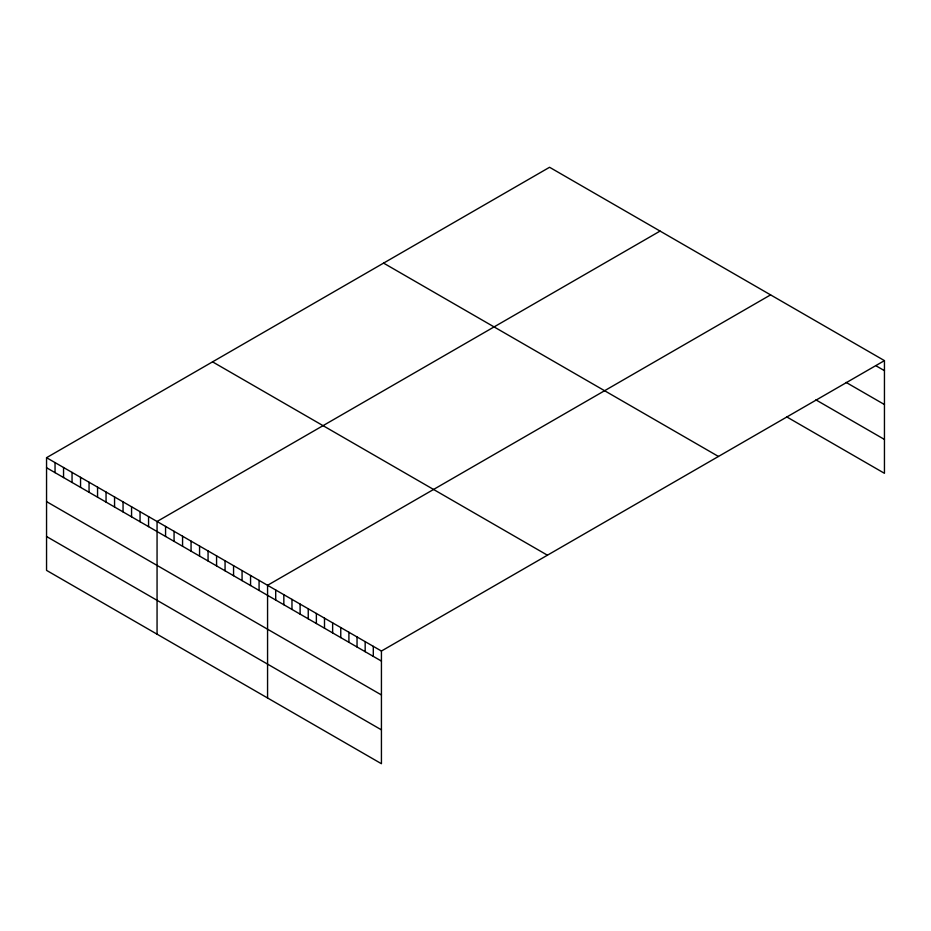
<?xml version="1.0" encoding="UTF-8"?>
<svg xmlns="http://www.w3.org/2000/svg" width="931" height="931" viewBox="0 0 931 931"><rect width="100%" height="100%" fill="white"/><g stroke="black" fill="none" stroke-linecap="round" stroke-linejoin="round"><path stroke-width="1.4" d="M884.45 360.623L381.431 651.037L381.431 763.723L46.55 570.377L46.55 457.691L549.569 167.277L884.45 360.623L884.45 473.309L786.858 416.96M660.079 231.074L157.06 521.488L157.06 634.186M770.589 294.883L267.569 585.296L267.569 697.982M876.315 365.976L884.45 370.666M846.104 382.408L884.45 404.543M815.905 399.865L884.45 439.444M383.572 263.112L718.453 456.458M212.547 361.856L547.428 555.202M46.55 457.691L381.431 651.037M46.55 467.734L381.431 661.08M46.55 501.611L381.431 694.957M46.55 536.512L381.431 729.857M373.296 646.335L373.296 656.39M365.173 641.645L365.173 651.688M357.039 636.944L357.039 646.998M348.904 632.254L348.904 642.297M340.769 627.552L340.769 637.607M332.635 622.862L332.635 632.905M324.5 618.161L324.5 628.216M316.365 613.471L316.365 623.514M308.242 608.769L308.242 618.824M300.108 604.079L300.108 614.134M291.973 599.378L291.973 609.433M283.839 594.688L283.839 604.743M275.704 589.986L275.704 600.041M259.074 580.385L259.074 590.44M250.567 575.474L250.567 585.529M242.072 570.575L242.072 580.618M233.565 565.664L233.565 575.719M225.069 560.753L225.069 570.808M216.574 555.854L216.574 565.897M208.067 550.943L208.067 560.986M199.571 546.032L199.571 556.086M191.064 541.12L191.064 551.175M182.569 536.221L182.569 546.264M174.062 531.31L174.062 541.365M165.567 526.399L165.567 536.454M148.564 516.589L148.564 526.632M140.057 511.678L140.057 521.732M131.562 506.767L131.562 516.821M123.055 501.856L123.055 511.91M114.56 496.956L114.56 506.999M106.053 492.045L106.053 502.1M97.557 487.134L97.557 497.189M89.05 482.235L89.05 492.278M80.555 477.324L80.555 487.367M72.048 472.413L72.048 482.467M63.552 467.502L63.552 477.556M55.045 462.602L55.045 472.645"/></g></svg>
